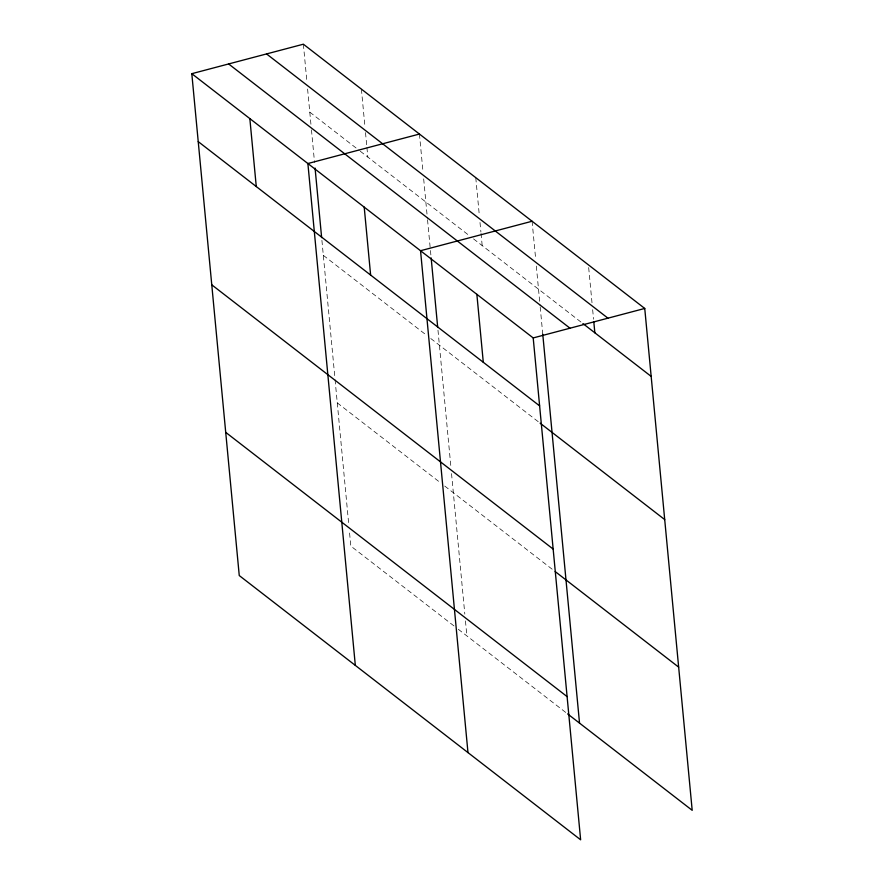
<?xml version="1.0" encoding="UTF-8"?>
<svg xmlns="http://www.w3.org/2000/svg" width="884" height="884" viewBox="0 0 884 884"><rect width="100%" height="100%" fill="white"/><g stroke="black" fill="none" stroke-linecap="round" stroke-linejoin="round"><path stroke-width="0.66" stroke-dasharray="4.42 3.31" d="M309.787 112.146L359.224 150.424M360.296 151.252L469.183 235.542M473.526 238.89L581.849 322.737M323.323 255.343L426.497 335.202M430.795 338.539L539.052 422.331M337.268 402.872L440.442 482.741M444.74 486.067L554.08 570.699M453.978 625.927L350.804 546.069L349.39 531.074M458.277 629.264L566.534 713.056M588.678 267.565L592.147 304.262M592.656 309.698L593.562 319.212M532.091 221.243L535.56 257.94M536.334 266.095L540.058 305.566M540.19 306.925L542.765 334.207M475.769 177.651L479.36 215.696M480.001 222.492L480.907 232.006M481.029 233.365L482.189 245.597M419.436 134.048L423.027 172.093M423.679 178.888L427.403 218.359M427.536 219.729L431.149 257.907M437.978 330.185L451.017 468.133M451.536 473.603L464.818 614.093M465.459 620.911L466.874 635.916M361.401 89.118L364.993 127.174M365.512 132.611L366.794 146.203M366.926 147.562L367.821 157.076M303.367 44.2L306.958 82.256M307.599 89.052L310.947 124.423M311.466 129.882L314.56 162.612M321.909 240.349L334.948 378.286M335.069 379.656L348.738 524.245"/><path stroke-width="1.33" d="M191.806 73.681L533.196 337.931L580.633 839.8L239.255 575.55L191.806 73.681L303.367 44.2L644.745 308.45L692.194 810.319L567.616 713.896M419.436 134.048L307.886 163.529L355.324 665.398M532.091 221.243L420.541 250.725L467.979 752.593M533.196 337.931L644.745 308.45M266.548 53.924L607.938 318.174M582.932 323.577L651.176 376.407M228.625 63.946L570.003 328.207M198.237 141.628L539.616 405.878M540.135 423.171L664.713 519.593M211.773 284.825L553.152 549.074M555.163 571.539L678.658 667.133M225.718 432.353L567.097 696.603M593.816 321.931L594.844 332.804M542.765 334.207L579.528 723.123M476.863 294.328L483.294 362.285M431.149 257.907L437.713 327.467M364.208 207.121L370.628 275.079M315.069 168.07L321.643 237.619M249.84 118.6L256.272 186.557"/></g></svg>
